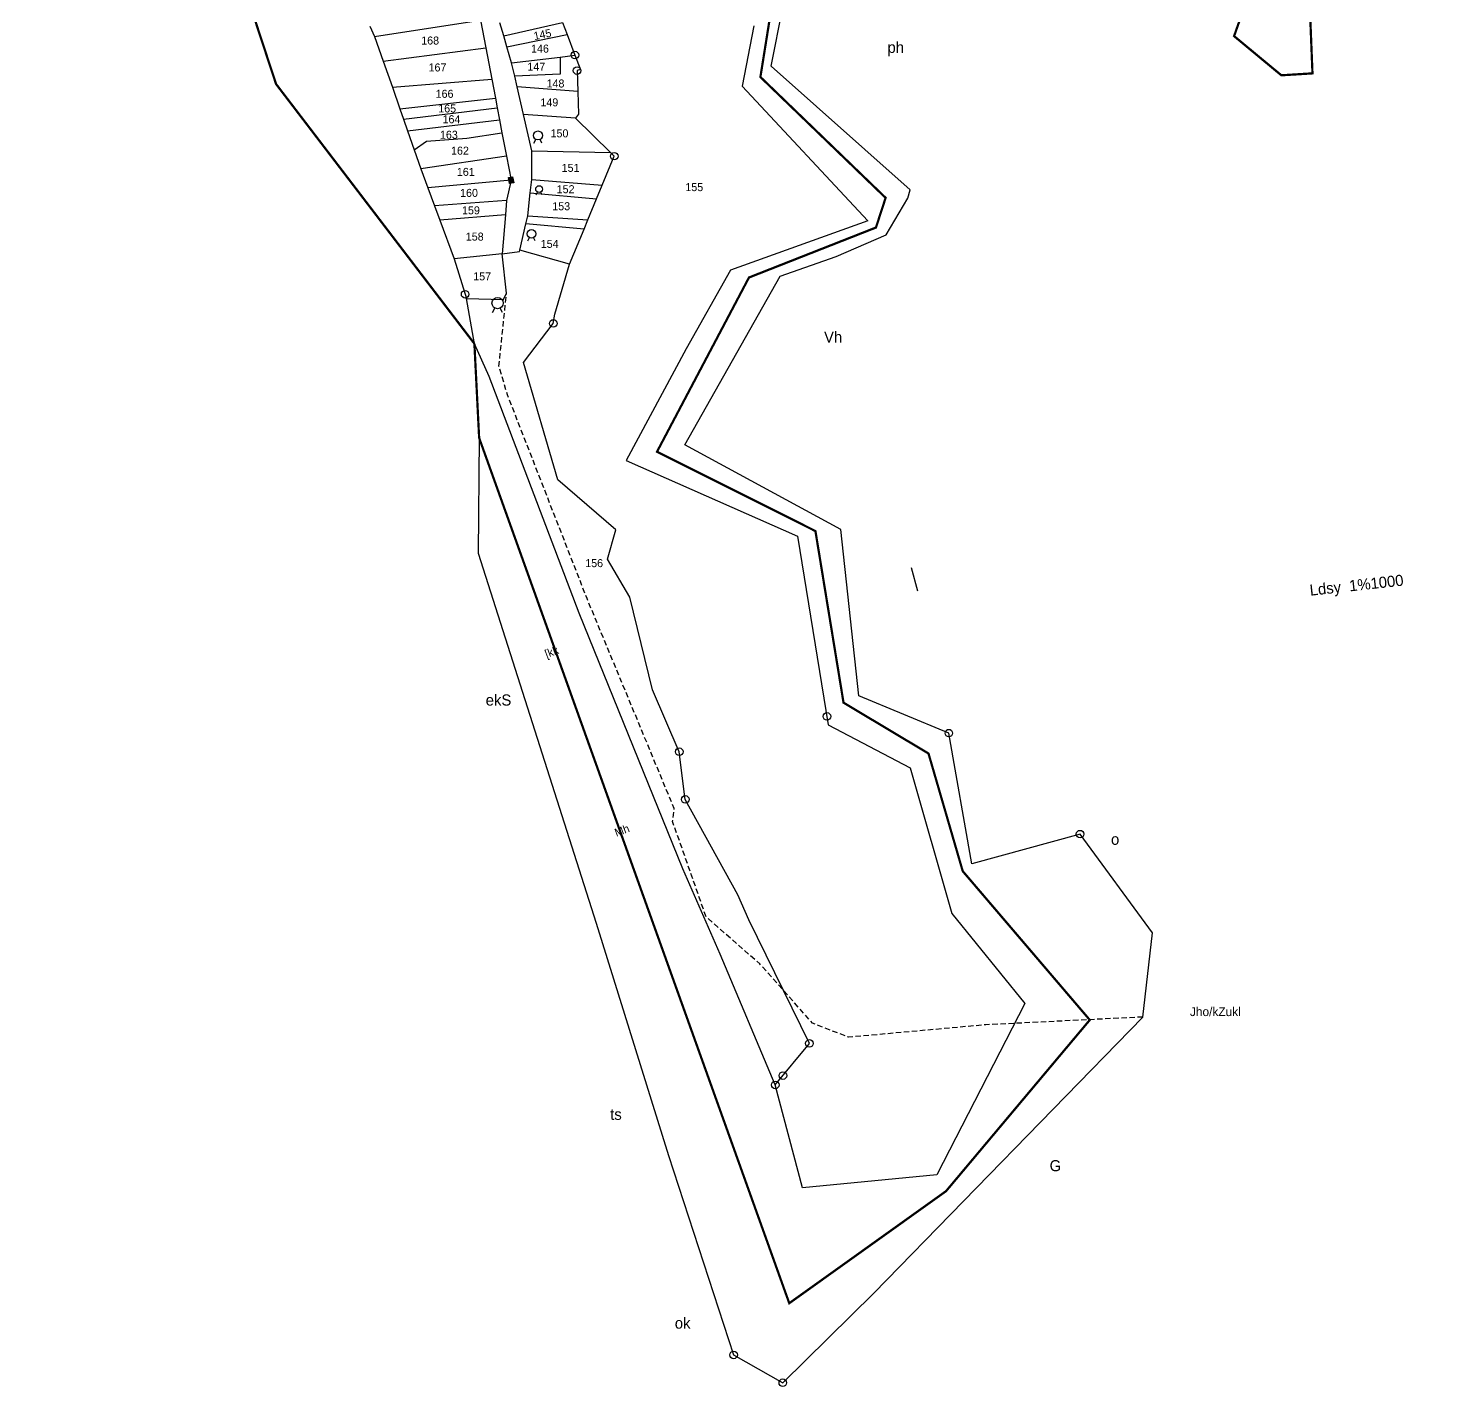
# Model space of a CAD drawing. Header units: metres. Extents: x 287585 to 289459, y 1999646 to 2003273.
# Drawn here: x 287646 to 288940, y 1999646 to 2000880 of the extents above; entities that cross this region are included whole.
import ezdxf
from ezdxf.enums import TextEntityAlignment as Align

# ---------------------------------------------------------------- set-up
doc = ezdxf.new("R2010")
doc.units = ezdxf.units.M
doc.header["$MEASUREMENT"] = 0
doc.linetypes.add('DASHDOT', pattern=[1, 0.5, -0.25, 0, -0.25])
doc.linetypes.add('DASHED', pattern=[0.75, 0.5, -0.25])
for name, color, linetype in [('LINE_FOOTPATH', 1, 'DASHED'), ('OFF', 1, 'Continuous'), ('POLY_PARCEL', 6, 'Continuous'), ('POLY_ROAD', 30, 'Continuous'), ('POLY_WATER', 4, 'Continuous'), ('SYM_STONE', 1, 'Continuous'), ('SYM_WELL', 1, 'Continuous'), ('TEXT_MAPIN', 7, 'Continuous'), ('TEXT_MAPOUT', 7, 'Continuous'), ('TEXT_PARCEL', 7, 'Continuous'), ('V_BOUND_LINE', 7, 'Continuous'), ('V_BOUND_STREAM_LINE', 7, 'DASHDOT')]:
    doc.layers.add(name, color=color, linetype=linetype)
doc.styles.add('TEXT_MAP', font='')
doc.styles.get('TEXT_MAP').set_extended_font_data('Kruti Dev 050')

# ---------------------------------------------------------------- blocks, each defined once
blk = doc.blocks.new('MOTWELL')
for points in [[(-1.54, 2.96), (-0.8, 1.55)], [(1.54, 2.96), (0.8, 1.55)]]:
    blk.add_lwpolyline(points)
blk.add_circle((0, 0), 1.74)
blk = doc.blocks.new('STONE')
blk.add_circle((0, 0), 0.851)
blk = doc.blocks.new('STONESQUAREFILLED')
blk.add_hatch(color=256).paths.add_polyline_path([(0.7, -0.48), (0.7, 0.48), (-0.7, 0.48), (-0.7, -0.48)])
blk.add_lwpolyline([(-0.7, 0.48), (0.7, 0.48), (0.7, -0.48), (-0.7, -0.48)], close=True)
blk = doc.blocks.new('9678')
at = {"layer": 'LINE_FOOTPATH', "ltscale": 10, "flags": 128}
blk.add_lwpolyline([(288687.4, 1999954.1), (288541.5, 1999946.9), (288414, 1999935.3), (288380.6, 1999948.5), (288331.6, 2000003.6), (288281.8, 2000047.1), (288250.7, 2000135.7), (288252.1, 2000147.8), (288171.2, 2000342.8), (288097.3, 2000532), (288089.4, 2000558.7), (288096.5, 2000626.6)], dxfattribs=at)
at = {"layer": 'OFF'}
for points in [[(288071, 2000492), (288070, 2000385)], [(288472.3, 2000371.5), (288478, 2000349.9)]]:
    blk.add_lwpolyline(points, dxfattribs=at)
at = {"layer": 'POLY_PARCEL'}
for points in [[(287969.5, 2000874.4), (287973.9, 2000864.7)], [(287973.9, 2000864.7), (288072.3, 2000880.1)], [(288093.8, 2000865.5), (288148.5, 2000877.7)], [(288148.5, 2000877.7), (288152.7, 2000866.6)], [(287973.9, 2000864.7), (287981.9, 2000841.9)], [(288096.8, 2000855.3), (288152.7, 2000866.6)], [(288152.7, 2000866.6), (288160, 2000847.6)], [(287981.9, 2000841.9), (288077.2, 2000854.3)], [(288101.1, 2000840.4), (288146.3, 2000845.6)], [(288146.3, 2000845.6), (288146.3, 2000829.9), (288104, 2000827.9)], [(288146.3, 2000845.6), (288160, 2000847.6)], [(288160, 2000847.6), (288165.1, 2000834.1), (288161.9, 2000833.2), (288162.6, 2000813.8)], [(287981.9, 2000841.9), (287990.4, 2000817.7)], [(287990.4, 2000817.7), (288082.7, 2000825.2)], [(288162.6, 2000813.8), (288106.2, 2000818.1)], [(287990.4, 2000817.7), (287997.4, 2000797.7)], [(287997.4, 2000797.7), (288086.1, 2000807.7)], [(288162.6, 2000813.8), (288163.3, 2000792.7), (288160.5, 2000789.1)], [(287997.4, 2000797.7), (288000.7, 2000788.1)], [(288000.7, 2000788.1), (288087.8, 2000798.6)], [(288160.5, 2000789.1), (288112.1, 2000792.5)], [(288000.7, 2000788.1), (288004.6, 2000777.2)], [(288004.6, 2000777.2), (288090, 2000787.4)], [(288193, 2000757.1), (288160.5, 2000789.1)], [(288004.6, 2000777.2), (288010.8, 2000759.6)], [(288010.8, 2000759.6), (288022, 2000767.5), (288059.7, 2000770.4), (288092.2, 2000775.5)], [(288010.8, 2000759.6), (288016.9, 2000741.9)], [(288096.4, 2000753.6), (288016.9, 2000741.9)], [(288119.9, 2000758.7), (288193, 2000757.1)], [(288185.3, 2000726.7), (288196.5, 2000753.7), (288193, 2000757.1)], [(288016.9, 2000741.9), (288023.4, 2000724.4)], [(288100.7, 2000731.4), (288023.4, 2000724.4)], [(288119.9, 2000732), (288185.3, 2000726.7)], [(288180, 2000714), (288185.3, 2000726.7)], [(288023.4, 2000724.4), (288029.6, 2000707.6)], [(288096.5, 2000712.4), (288029.6, 2000707.6)], [(288118.5, 2000719.7), (288180, 2000714)], [(288172, 2000694.6), (288180, 2000714)], [(288029.6, 2000707.6), (288034.4, 2000694.4)], [(288095.4, 2000699.3), (288034.4, 2000694.4)], [(288034.4, 2000694.4), (288047.7, 2000658.4)], [(288168.4, 2000685.8), (288114.4, 2000690.7)], [(288116.1, 2000698.2), (288172, 2000694.6)], [(288155, 2000653.3), (288168.4, 2000685.8)], [(288168.4, 2000685.8), (288172, 2000694.6)], [(288092.3, 2000663.1), (288047.7, 2000658.4)], [(288059.2, 2000621.6), (288093.7, 2000620.7), (288096.5, 2000626.6), (288092.3, 2000663.1)], [(288155, 2000653.3), (288108.9, 2000666.4)], [(288047.7, 2000658.4), (288059.2, 2000621.6)], [(288346, 1999891), (288377.7, 1999929.6), (288321.5, 2000044.3), (288311.3, 2000067.5), (288262.4, 2000156.3), (288256.9, 2000200.5), (288232, 2000258.1), (288210.8, 2000344), (288190.1, 2000379.4), (288197.9, 2000406.6), (288144, 2000453.1), (288112.2, 2000562), (288139.8, 2000598.3), (288141.2, 2000607.1), (288155, 2000653.3)], [(288066.6, 2000579.5), (288059.2, 2000621.6)]]:
    blk.add_lwpolyline(points, dxfattribs=at)
at = {"layer": 'POLY_ROAD'}
for points in [[(288072.3, 2000880.1), (288077.2, 2000854.3)], [(288093.8, 2000865.5), (288090.2, 2000877.5)], [(288096.8, 2000855.3), (288093.8, 2000865.5)], [(288077.2, 2000854.3), (288082.7, 2000825.2)], [(288101.1, 2000840.4), (288096.8, 2000855.3)], [(288104, 2000827.9), (288101.1, 2000840.4)], [(288082.7, 2000825.2), (288086.1, 2000807.7)], [(288106.2, 2000818.1), (288104, 2000827.9)], [(288112.1, 2000792.5), (288106.2, 2000818.1)], [(288086.1, 2000807.7), (288087.8, 2000798.6)], [(288087.8, 2000798.6), (288090, 2000787.4)], [(288119.9, 2000758.7), (288112.1, 2000792.5)], [(288090, 2000787.4), (288092.2, 2000775.5)], [(288092.2, 2000775.5), (288096.4, 2000753.6)], [(288096.4, 2000753.6), (288100.7, 2000731.4)], [(288119.9, 2000732), (288119.9, 2000758.7)], [(288100.7, 2000731.4), (288096.5, 2000712.4)], [(288118.5, 2000719.7), (288119.9, 2000732)], [(288096.5, 2000712.4), (288095.4, 2000699.3)], [(288116.1, 2000698.2), (288118.5, 2000719.7)], [(288095.4, 2000699.3), (288092.3, 2000663.1)], [(288108.9, 2000666.4), (288114.4, 2000690.7)], [(288114.4, 2000690.7), (288116.1, 2000698.2)], [(288092.3, 2000663.1), (288108.6, 2000665.2), (288108.9, 2000666.4)]]:
    blk.add_lwpolyline(points, dxfattribs=at)
at = {"layer": 'POLY_WATER'}
for points in [[(288326.2, 2000874.7), (288315.2, 2000818.7), (288432, 2000693.7), (288304.5, 2000647.9), (288263.3, 2000574.9), (288207.4, 2000470.9), (288366.6, 2000400.7), (288395.2, 2000225.5), (288471.3, 2000185.7), (288509.9, 2000050.2), (288577.9, 1999966.8), (288496.2, 1999807.5), (288371.2, 1999795.6), (288346, 1999891)], [(288070, 2000385), (288179.8, 2000041.2), (288246.9, 1999825.6), (288307.3, 1999640.3), (288353, 1999614.5), (288437.4, 1999697.7), (288687.4, 1999954.1), (288696.3, 2000032.4), (288629.1, 2000124), (288528.6, 2000096.4), (288507.2, 2000217.8), (288423.7, 2000252.3), (288406.9, 2000406.9), (288262.1, 2000485.6), (288350.6, 2000642.3), (288402.5, 2000660.4), (288449, 2000680.5), (288469.1, 2000714.7), (288471.3, 2000722.5), (288342.2, 2000837.2), (288352.9, 2000891.7)], [(288346, 1999891), (288294.7, 2000012.6), (288260.2, 2000091.7), (288163.9, 2000329.3), (288080.4, 2000549.1), (288066.6, 2000579.5)]]:
    blk.add_lwpolyline(points, dxfattribs=at)
at = {"layer": 'V_BOUND_LINE', "const_width": 2.07}
for points in [[(288066.6, 2000579.5), (287882.4, 2000820.7), (287721.1, 2001310.6), (287653.7, 2001527.5), (287711.2, 2001545)], [(288973.9, 2000933.1), (288935.8, 2000921.5), (288902.7, 2000895.2), (288842.7, 2000885.5), (288844.9, 2000830.6), (288816, 2000828.8), (288772.1, 2000865.2), (288785.6, 2000903.4), (288717.1, 2000939.4), (288713.6, 2000945.4), (288702.4, 2000992.7), (288704.5, 2001040.5)]]:
    blk.add_lwpolyline(points, dxfattribs=at)
at = {"layer": 'V_BOUND_STREAM_LINE', "ltscale": 10, "const_width": 2.07, "flags": 128}
for points in [[(288589.1, 2001240.9), (288532, 2001231.2), (288525.6, 2001133.9), (288486, 2001124.6), (288409.5, 2001173.4), (288328.2, 2001098.5), (288316, 2001040.8), (288429, 2000918.9), (288343.6, 2000898.5), (288332.2, 2000827.2), (288448.5, 2000715), (288439.5, 2000687.4), (288321.6, 2000641), (288236.2, 2000479.2), (288383.3, 2000405.5), (288409.4, 2000246.1), (288488.3, 2000198.9), (288520.1, 2000089.6), (288638.1, 1999951.4), (288504.6, 1999792.4), (288359, 1999688.3), (288071, 2000492)], [(288071, 2000492), (288066.6, 2000579.5)]]:
    blk.add_lwpolyline(points, dxfattribs=at)
at = {"layer": 'SYM_STONE', "xscale": 4.130032322857219, "yscale": 4.130032322857219, "zscale": 4.130032322857219}
for p in [(288160, 2000847.6), (288161.9, 2000833.2), (288196.5, 2000753.7), (288058, 2000625.4), (288139.8, 2000598.3), (288394, 2000233.4), (288507.2, 2000217.8), (288256.9, 2000200.5), (288262.4, 2000156.3), (288629.1, 2000124), (288377.7, 1999929.6), (288346, 1999891), (288353.1, 1999899.7), (288307.3, 1999640.3), (288353, 1999614.5)]:
    blk.add_blockref('STONE', p, dxfattribs=at)
at = {"layer": 'SYM_STONE', "xscale": 4.130032322857219, "yscale": 4.130032322857219, "zscale": 4.130032322857219, "rotation": 100.8194627086081}
blk.add_blockref('STONESQUAREFILLED', (288100.7, 2000731.4), dxfattribs=at)
at = {"layer": 'SYM_WELL', "rotation": 180}
for p, xscale, yscale, zscale in [((288125.6, 2000772.9), 2.403122753283344, 2.403122753283344, 2.403122753283344), ((288126.7, 2000723.1), 1.830476959990651, 1.830476959990651, 1.830476959990651), ((288119.6, 2000681.6), 2.250635521943274, 2.250635521943274, 2.250635521943274), ((288088.1, 2000617.2), 2.978175599643614, 2.978175599643614, 2.978175599643614)]:
    blk.add_blockref('MOTWELL', p, dxfattribs=dict(at, xscale=xscale, yscale=yscale, zscale=zscale))
at = {"layer": 'TEXT_MAPIN', "style": 'TEXT_MAP'}
for s, p in [(' [kk', (288131.1, 2000286.5)), ('Mh', (288198.5, 2000121.5))]:
    blk.add_text(s, height=7.43, rotation=20.6479, dxfattribs=at).set_placement(p)
at = {"layer": 'TEXT_MAPOUT', "style": 'TEXT_MAP'}
for s, height, p in [('ph', 10.33, (288450.2, 2000849.6)), ('Vh', 10.33, (288391.3, 2000580.5)), ('ekS', 10.33, (288077.1, 2000243.4)), ('o', 10.3, (288657.8, 2000114.1)), ('Jho/kZukl', 8.26, (288731.1, 1999955)), ('ts', 10.33, (288192.7, 1999858.6)), ('G', 10.3, (288600.8, 1999810.9)), ('ok', 10.33, (288252.7, 1999664.7))]:
    blk.add_text(s, height=height, dxfattribs=at).set_placement(p)
blk.add_text('Ldsy  1%1000', height=10.325, rotation=6.2395, dxfattribs=at).set_placement((288842.9, 2000345.4))
at = {"layer": 'TEXT_PARCEL', "style": 'TEXT_MAP'}
blk.add_text('145', height=7.43, rotation=11.6527, dxfattribs=at).set_placement((288129.8, 2000866.7), align=Align.MIDDLE)
for s, p in [('168', (288025.5, 2000861.1)), ('146', (288127.5, 2000853.6)), ('167', (288032.3, 2000836.1)), ('147', (288124.1, 2000836.8)), ('148', (288141.9, 2000821.2)), ('166', (288038.9, 2000811.6)), ('149', (288136.2, 2000803.7)), ('165', (288041.3, 2000798)), ('164', (288045.3, 2000788)), ('150', (288145.6, 2000774.9)), ('163', (288042.9, 2000773.6)), ('162', (288053.2, 2000758.8)), ('161', (288058.6, 2000739.1)), ('151', (288155.9, 2000742.8)), ('152', (288151.3, 2000723)), ('155', (288270.8, 2000724.9)), ('160', (288061.6, 2000719.6)), ('159', (288063.4, 2000703.4)), ('153', (288147.2, 2000707.2)), ('158', (288066.9, 2000679)), ('154', (288136.5, 2000672.2)), ('157', (288073.8, 2000642)), ('156', (288177.8, 2000375.7))]:
    blk.add_text(s, height=7.43, dxfattribs=at).set_placement(p, align=Align.MIDDLE)
blk = doc.blocks.new('3147')
at = {"xscale": 0.9782491687043918, "yscale": 0.9782491687043918, "zscale": 0.9782491687043918}
blk.add_blockref('9678', (6250.1, 43528), dxfattribs=at)

msp = doc.modelspace()

# ---------------------------------------------------------------- block references
msp.add_blockref('3147', (0, 0))

doc.saveas('drawing.dxf')
